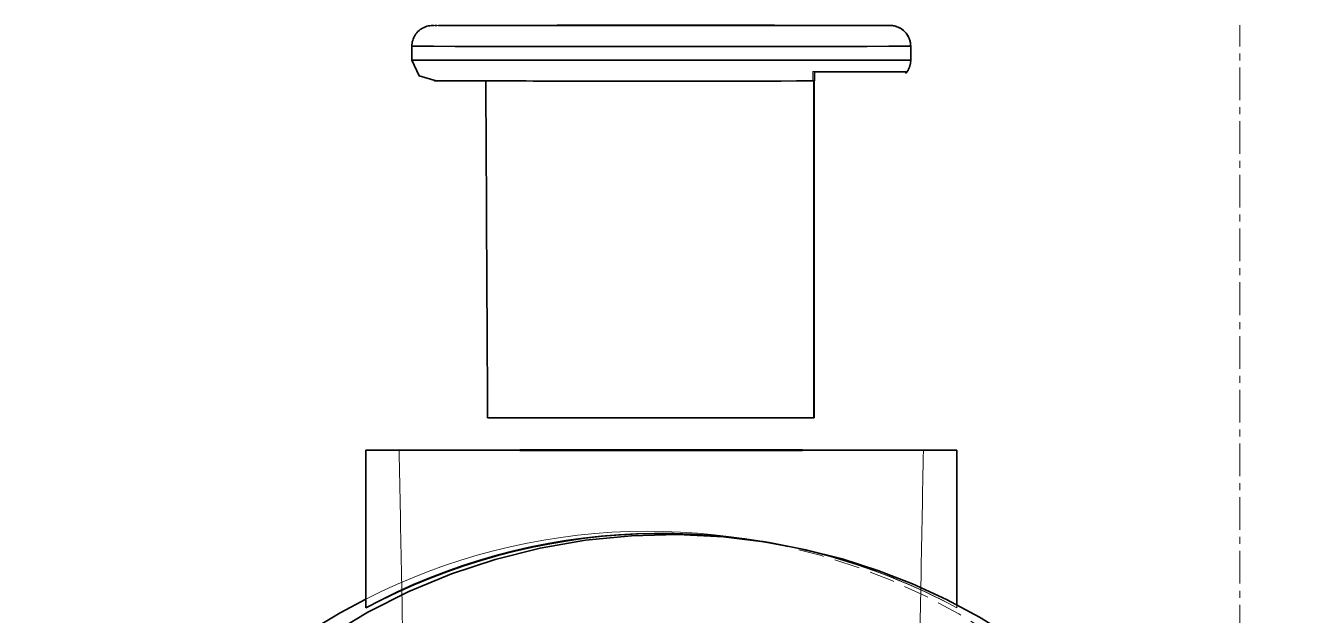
# Model space of a CAD drawing. Header units: millimetres. Extents: x 10 to 410, y 10 to 287.
# Drawn here: x 306.02 to 333.13, y 142.36 to 155 of the extents above; entities that cross this region are included whole.
import ezdxf

# ---------------------------------------------------------------- set-up
doc = ezdxf.new("R2010")
doc.units = ezdxf.units.MM
doc.linetypes.add('CENTER', pattern=[1.15, 0.7, -0.15, 0.15, -0.15])
doc.linetypes.add('DASHED', pattern=[0.75, 0.5, -0.25])
for name, color, linetype, lineweight in [('CENTER', 4, 'CENTER', 13), ('HIDDEN', 8, 'DASHED', 18), ('VISIBLE', 7, 'CONTINUOUS', 35)]:
    doc.layers.add(name, color=color, linetype=linetype, lineweight=lineweight)

msp = doc.modelspace()

# ---------------------------------------------------------------- linework, layer by layer
at = {"layer": 'CENTER'}
msp.add_line((332, 66), (332, 155), dxfattribs=at)
at = {"layer": 'HIDDEN'}
for points in [[(314.762, 154.997), (314.763, 154.997), (314.764, 154.997), (314.765, 154.997), (314.766, 154.997), (314.767, 154.997), (314.768, 154.997), (314.769, 154.997), (314.77, 154.997), (314.771, 154.997), (314.772, 154.997), (314.773, 154.997), (314.774, 154.997), (314.775, 154.997), (314.776, 154.997), (314.777, 154.997), (314.778, 154.997), (314.779, 154.997), (314.78, 154.997), (314.781, 154.997), (314.782, 154.997), (314.783, 154.997), (314.784, 154.997), (314.785, 154.997)], [(314.821, 154.997), (314.823, 154.997), (314.824, 154.997), (314.826, 154.997), (314.827, 154.997), (314.829, 154.997), (314.83, 154.997), (314.832, 154.997), (314.833, 154.997), (314.834, 154.997), (314.836, 154.997), (314.837, 154.997), (314.839, 154.997), (314.84, 154.997), (314.842, 154.997), (314.843, 154.997), (314.845, 154.997), (314.846, 154.997), (314.847, 154.997), (314.849, 154.997), (314.85, 154.997), (314.852, 154.997), (314.853, 154.997), (314.855, 154.997)], [(324.956, 154.552), (324.492, 154.554), (324.028, 154.554), (323.564, 154.555), (323.101, 154.555), (322.637, 154.555), (322.173, 154.555), (321.709, 154.555), (321.245, 154.556), (320.781, 154.556), (320.317, 154.556), (319.853, 154.556), (319.389, 154.556), (318.925, 154.556), (318.461, 154.556), (317.997, 154.556), (317.533, 154.555), (317.069, 154.555), (316.605, 154.555), (316.141, 154.555), (315.678, 154.555), (315.214, 154.554), (314.75, 154.554), (314.286, 154.552)], [(324.956, 154.256), (324.492, 154.257), (324.028, 154.258), (323.564, 154.258), (323.101, 154.258), (322.637, 154.259), (322.173, 154.259), (321.709, 154.259), (321.245, 154.259), (320.781, 154.259), (320.317, 154.259), (319.853, 154.259), (319.389, 154.259), (318.925, 154.259), (318.461, 154.259), (317.997, 154.259), (317.533, 154.259), (317.069, 154.259), (316.605, 154.259), (316.141, 154.258), (315.678, 154.258), (315.214, 154.258), (314.75, 154.257), (314.286, 154.256)], [(322.865, 154.011), (322.951, 154.011), (323.038, 154.011), (323.124, 154.011), (323.211, 154.011), (323.297, 154.011), (323.384, 154.011), (323.47, 154.011), (323.557, 154.011), (323.644, 154.011), (323.73, 154.011), (323.817, 154.011), (323.903, 154.011), (323.99, 154.011), (324.076, 154.011), (324.163, 154.01), (324.25, 154.01), (324.336, 154.01), (324.423, 154.01), (324.509, 154.01), (324.596, 154.01), (324.682, 154.01), (324.769, 154.009), (324.855, 154.009)], [(322.865, 154.011), (322.865, 154.003), (322.865, 153.994), (322.865, 153.986), (322.865, 153.977), (322.865, 153.968), (322.865, 153.96), (322.865, 153.951), (322.865, 153.943), (322.865, 153.934), (322.865, 153.925), (322.865, 153.917), (322.865, 153.908), (322.865, 153.9), (322.865, 153.891), (322.865, 153.882), (322.865, 153.874), (322.865, 153.865), (322.866, 153.857), (322.866, 153.848), (322.866, 153.839), (322.866, 153.831), (322.866, 153.822), (322.867, 153.814)], [(322.865, 154.011), (322.866, 154.011), (322.868, 154.011), (322.869, 154.011), (322.87, 154.011), (322.872, 154.01), (322.873, 154.01), (322.875, 154.01), (322.876, 154.01), (322.878, 154.009), (322.879, 154.009), (322.881, 154.009), (322.882, 154.009), (322.884, 154.008), (322.885, 154.008), (322.887, 154.008), (322.888, 154.008), (322.89, 154.007), (322.891, 154.007), (322.892, 154.007), (322.894, 154.007), (322.895, 154.006), (322.897, 154.006), (322.898, 154.006)], [(324.855, 154.009), (324.855, 154.009), (324.855, 154.009), (324.855, 154.009), (324.855, 154.009), (324.855, 154.009), (324.855, 154.009), (324.855, 154.009), (324.855, 154.009), (324.855, 154.009), (324.855, 154.009), (324.855, 154.009), (324.855, 154.009), (324.855, 154.009), (324.855, 154.009), (324.855, 154.009), (324.855, 154.009), (324.855, 154.009), (324.855, 154.009), (324.855, 154.009), (324.855, 154.008), (324.855, 154.008), (324.855, 154.008), (324.855, 154.008)], [(324.855, 154.009), (324.856, 154.009), (324.856, 154.009), (324.856, 154.009), (324.856, 154.009), (324.856, 154.009), (324.857, 154.009), (324.857, 154.009), (324.857, 154.009), (324.857, 154.009), (324.857, 154.009), (324.857, 154.009), (324.858, 154.009), (324.858, 154.009), (324.858, 154.009), (324.858, 154.009), (324.858, 154.009), (324.858, 154.009), (324.859, 154.009), (324.859, 154.009), (324.859, 154.009), (324.859, 154.008), (324.859, 154.008), (324.86, 154.008)], [(322.867, 153.814), (322.511, 153.814), (322.156, 153.814), (321.801, 153.814), (321.446, 153.814), (321.091, 153.814), (320.735, 153.814), (320.38, 153.814), (320.025, 153.814), (319.67, 153.814), (319.315, 153.814), (318.96, 153.814), (318.604, 153.814), (318.249, 153.814), (317.894, 153.814), (317.539, 153.814), (317.184, 153.814), (316.828, 153.814), (316.473, 153.814), (316.118, 153.813), (315.763, 153.813), (315.408, 153.813), (315.053, 153.812), (314.762, 153.811)], [(322.874, 153.812), (322.569, 153.813), (322.265, 153.813), (321.96, 153.813), (321.655, 153.813), (321.351, 153.813), (321.046, 153.813), (320.741, 153.814), (320.437, 153.814), (320.132, 153.814), (319.827, 153.814), (319.523, 153.814), (319.218, 153.814), (318.913, 153.814), (318.609, 153.814), (318.304, 153.813), (317.999, 153.813), (317.695, 153.813), (317.39, 153.813), (317.085, 153.813), (316.781, 153.813), (316.476, 153.812), (316.171, 153.812), (315.867, 153.811)], [(315.867, 153.811), (316.172, 153.81), (316.477, 153.81), (316.783, 153.809), (317.088, 153.809), (317.393, 153.809), (317.699, 153.809), (318.004, 153.809), (318.309, 153.809), (318.615, 153.809), (318.92, 153.809), (319.225, 153.809), (319.53, 153.809), (319.836, 153.809), (320.141, 153.809), (320.446, 153.809), (320.752, 153.809), (321.057, 153.809), (321.362, 153.809), (321.668, 153.809), (321.973, 153.809), (322.278, 153.809), (322.584, 153.81), (322.889, 153.81)], [(315.867, 153.809), (315.867, 153.809), (315.867, 153.809), (315.867, 153.809), (315.867, 153.809), (315.867, 153.809), (315.867, 153.81), (315.867, 153.81), (315.867, 153.81), (315.867, 153.81), (315.867, 153.81), (315.867, 153.81), (315.867, 153.81), (315.867, 153.81), (315.867, 153.81), (315.867, 153.81), (315.867, 153.81), (315.867, 153.811), (315.867, 153.811), (315.867, 153.811), (315.867, 153.811), (315.867, 153.811), (315.867, 153.811), (315.867, 153.811)], [(322.874, 153.812), (322.874, 153.812), (322.873, 153.812), (322.873, 153.813), (322.873, 153.813), (322.872, 153.813), (322.872, 153.813), (322.872, 153.813), (322.871, 153.813), (322.871, 153.813), (322.871, 153.813), (322.87, 153.813), (322.87, 153.813), (322.87, 153.813), (322.869, 153.813), (322.869, 153.813), (322.869, 153.813), (322.868, 153.813), (322.868, 153.813), (322.868, 153.813), (322.867, 153.813), (322.867, 153.813), (322.867, 153.814), (322.867, 153.814)], [(322.874, 146.6), (322.874, 146.913), (322.874, 147.227), (322.874, 147.541), (322.874, 147.854), (322.874, 148.168), (322.874, 148.481), (322.874, 148.795), (322.874, 149.109), (322.874, 149.422), (322.874, 149.736), (322.874, 150.049), (322.874, 150.363), (322.874, 150.676), (322.874, 150.99), (322.874, 151.304), (322.874, 151.617), (322.874, 151.931), (322.874, 152.244), (322.874, 152.558), (322.874, 152.872), (322.874, 153.185), (322.874, 153.499), (322.874, 153.812)], [(322.889, 153.81), (322.889, 153.81), (322.889, 153.81), (322.889, 153.81), (322.889, 153.81), (322.889, 153.81), (322.889, 153.81), (322.889, 153.81), (322.889, 153.809), (322.889, 153.809), (322.889, 153.809), (322.889, 153.809), (322.889, 153.809), (322.889, 153.809), (322.889, 153.809), (322.889, 153.809), (322.889, 153.809), (322.889, 153.809), (322.889, 153.809), (322.889, 153.809), (322.889, 153.809), (322.889, 153.809), (322.889, 153.809), (322.889, 153.809)], [(322.896, 153.809), (322.896, 153.809), (322.896, 153.809), (322.895, 153.809), (322.895, 153.809), (322.895, 153.809), (322.894, 153.809), (322.894, 153.809), (322.894, 153.809), (322.894, 153.809), (322.893, 153.809), (322.893, 153.809), (322.893, 153.809), (322.892, 153.809), (322.892, 153.809), (322.892, 153.809), (322.891, 153.81), (322.891, 153.81), (322.891, 153.81), (322.89, 153.81), (322.89, 153.81), (322.89, 153.81), (322.889, 153.81), (322.889, 153.81)], [(322.874, 146.6), (322.571, 146.6), (322.268, 146.6), (321.965, 146.601), (321.662, 146.601), (321.359, 146.601), (321.056, 146.601), (320.753, 146.601), (320.45, 146.601), (320.148, 146.601), (319.845, 146.601), (319.542, 146.601), (319.239, 146.601), (318.936, 146.601), (318.633, 146.601), (318.33, 146.601), (318.027, 146.601), (317.724, 146.601), (317.421, 146.601), (317.118, 146.6), (316.815, 146.6), (316.512, 146.6), (316.209, 146.6), (315.906, 146.599)], [(322.889, 146.597), (322.888, 146.598), (322.887, 146.598), (322.887, 146.598), (322.886, 146.598), (322.886, 146.598), (322.885, 146.598), (322.884, 146.598), (322.884, 146.598), (322.883, 146.598), (322.882, 146.598), (322.882, 146.599), (322.881, 146.599), (322.881, 146.599), (322.88, 146.599), (322.879, 146.599), (322.879, 146.599), (322.878, 146.599), (322.877, 146.599), (322.877, 146.599), (322.876, 146.599), (322.875, 146.6), (322.875, 146.6), (322.874, 146.6)], [(314.088, 142.004), (314.085, 142.174), (314.082, 142.344), (314.078, 142.513), (314.075, 142.683), (314.072, 142.853), (314.069, 143.022), (314.065, 143.192), (314.062, 143.362), (314.059, 143.531), (314.056, 143.701), (314.053, 143.871), (314.049, 144.04), (314.046, 144.21), (314.043, 144.38), (314.04, 144.55), (314.036, 144.719), (314.033, 144.889), (314.03, 145.059), (314.027, 145.228), (314.023, 145.398), (314.02, 145.568), (314.017, 145.737), (314.014, 145.907)], [(325.154, 142.004), (325.157, 142.174), (325.16, 142.344), (325.164, 142.513), (325.167, 142.683), (325.17, 142.853), (325.173, 143.022), (325.177, 143.192), (325.18, 143.362), (325.183, 143.531), (325.186, 143.701), (325.189, 143.871), (325.193, 144.04), (325.196, 144.21), (325.199, 144.38), (325.202, 144.55), (325.206, 144.719), (325.209, 144.889), (325.212, 145.059), (325.215, 145.228), (325.219, 145.398), (325.222, 145.568), (325.225, 145.737), (325.228, 145.907)], [(321.486, 144), (321.124, 144.054), (320.76, 144.098), (320.395, 144.132), (320.029, 144.155), (319.663, 144.169), (319.297, 144.172), (318.931, 144.166), (318.565, 144.149), (318.199, 144.123), (317.835, 144.086), (317.471, 144.04), (317.109, 143.983), (316.749, 143.916), (316.39, 143.84), (316.034, 143.754), (315.681, 143.658), (315.33, 143.552), (314.982, 143.437), (314.638, 143.312), (314.297, 143.178), (313.96, 143.035), (313.626, 142.882), (313.298, 142.72)], [(321.733, 143.96), (321.358, 144.016), (320.982, 144.06), (320.605, 144.094), (320.227, 144.118), (319.848, 144.13), (319.469, 144.132), (319.09, 144.123), (318.712, 144.103), (318.335, 144.073), (317.958, 144.032), (317.583, 143.98), (317.209, 143.917), (316.838, 143.844), (316.468, 143.76), (316.101, 143.665), (315.738, 143.56), (315.377, 143.445), (315.019, 143.319), (314.666, 143.183), (314.316, 143.037), (313.971, 142.88), (313.631, 142.714), (313.298, 142.534)], [(332.682, 131.242), (332.633, 132.04), (332.537, 132.834), (332.394, 133.621), (332.203, 134.398), (331.967, 135.162), (331.685, 135.91), (331.358, 136.64), (330.989, 137.35), (330.577, 138.036), (330.125, 138.696), (329.635, 139.327), (329.107, 139.928), (328.545, 140.497), (327.949, 141.031), (327.322, 141.528), (326.667, 141.986), (325.985, 142.405), (325.28, 142.782), (324.553, 143.116), (323.808, 143.406), (323.046, 143.65), (322.271, 143.849), (321.486, 144)], [(321.486, 144), (321.497, 143.999), (321.507, 143.997), (321.518, 143.995), (321.529, 143.993), (321.54, 143.992), (321.55, 143.99), (321.561, 143.988), (321.572, 143.986), (321.583, 143.985), (321.593, 143.983), (321.604, 143.981), (321.615, 143.979), (321.625, 143.978), (321.636, 143.976), (321.647, 143.974), (321.658, 143.973), (321.668, 143.971), (321.679, 143.969), (321.69, 143.967), (321.701, 143.966), (321.711, 143.964), (321.722, 143.962), (321.733, 143.96)], [(325.944, 142.534), (325.772, 142.624), (325.599, 142.711), (325.424, 142.797), (325.249, 142.88), (325.072, 142.96), (324.894, 143.038), (324.715, 143.114), (324.535, 143.187), (324.354, 143.257), (324.172, 143.325), (323.989, 143.39), (323.805, 143.452), (323.62, 143.512), (323.435, 143.569), (323.248, 143.623), (323.061, 143.675), (322.873, 143.724), (322.685, 143.77), (322.495, 143.814), (322.306, 143.855), (322.115, 143.893), (321.924, 143.928), (321.733, 143.96)], [(321.781, 143.952), (321.971, 143.92), (322.16, 143.885), (322.348, 143.848), (322.536, 143.808), (322.723, 143.764), (322.91, 143.719), (323.096, 143.67), (323.281, 143.619), (323.465, 143.565), (323.649, 143.509), (323.832, 143.45), (324.014, 143.388), (324.195, 143.323), (324.375, 143.256), (324.554, 143.187), (324.732, 143.114), (324.909, 143.04), (325.084, 142.962), (325.259, 142.882), (325.433, 142.799), (325.605, 142.714), (325.775, 142.626), (325.944, 142.534)], [(325.944, 142.534), (325.944, 142.537), (325.944, 142.54), (325.944, 142.543), (325.944, 142.546), (325.944, 142.548), (325.944, 142.551), (325.944, 142.554), (325.944, 142.557), (325.944, 142.559), (325.944, 142.562), (325.944, 142.565), (325.944, 142.568), (325.944, 142.57), (325.944, 142.573), (325.944, 142.576), (325.944, 142.579), (325.944, 142.582), (325.944, 142.584), (325.944, 142.587), (325.944, 142.59), (325.944, 142.593), (325.944, 142.595), (325.944, 142.598)], [(325.944, 142.534), (325.944, 142.534), (325.944, 142.534), (325.944, 142.534), (325.944, 142.534), (325.944, 142.534), (325.944, 142.534), (325.944, 142.534), (325.944, 142.534), (325.944, 142.534), (325.944, 142.534), (325.944, 142.534), (325.944, 142.534), (325.944, 142.534), (325.944, 142.534), (325.944, 142.534), (325.944, 142.534), (325.944, 142.534), (325.944, 142.534), (325.944, 142.534), (325.944, 142.534), (325.944, 142.534), (325.944, 142.534), (325.944, 142.534)]]:
    msp.add_lwpolyline(points, dxfattribs=at)
at = {"layer": 'VISIBLE'}
for points in [[(314.286, 154.552), (314.287, 154.584), (314.29, 154.615), (314.296, 154.647), (314.304, 154.677), (314.314, 154.707), (314.326, 154.737), (314.34, 154.765), (314.356, 154.792), (314.374, 154.819), (314.394, 154.843), (314.416, 154.866), (314.439, 154.888), (314.464, 154.908), (314.49, 154.926), (314.517, 154.942), (314.546, 154.957), (314.575, 154.969), (314.605, 154.979), (314.636, 154.987), (314.667, 154.992), (314.699, 154.996), (314.73, 154.997), (314.762, 154.997)], [(314.785, 154.997), (314.787, 154.997), (314.788, 154.997), (314.79, 154.997), (314.792, 154.997), (314.793, 154.997), (314.795, 154.997), (314.796, 154.997), (314.798, 154.997), (314.799, 154.997), (314.801, 154.997), (314.803, 154.997), (314.804, 154.997), (314.806, 154.997), (314.807, 154.997), (314.809, 154.997), (314.81, 154.997), (314.812, 154.997), (314.814, 154.997), (314.815, 154.997), (314.817, 154.997), (314.818, 154.997), (314.82, 154.997), (314.821, 154.997)], [(314.855, 154.997), (315.278, 154.998), (315.701, 154.999), (316.124, 154.999), (316.547, 154.999), (316.97, 154.999), (317.393, 155), (317.816, 155), (318.239, 155), (318.662, 155), (319.085, 155), (319.508, 155), (319.93, 155), (320.353, 155), (320.776, 155), (321.199, 155), (321.622, 155), (322.045, 155), (322.468, 154.999), (322.891, 154.999), (323.314, 154.999), (323.737, 154.999), (324.16, 154.998), (324.583, 154.991)], [(324.512, 154.997), (323.645, 154.999), (322.778, 154.999), (321.911, 155), (321.045, 155), (320.178, 155), (319.311, 155), (318.444, 155), (317.578, 155), (316.711, 154.999), (315.844, 154.999), (314.977, 154.998), (315.381, 154.995), (316.146, 154.994), (317.035, 154.994), (318.177, 154.994), (318.827, 154.994), (319.544, 154.994), (320.35, 154.994), (321.296, 154.994), (322.604, 154.994), (323.426, 154.995), (323.976, 154.995), (324.512, 154.997)], [(324.956, 154.552), (324.955, 154.582), (324.952, 154.613), (324.947, 154.643), (324.94, 154.672), (324.931, 154.701), (324.919, 154.729), (324.906, 154.757), (324.892, 154.783), (324.875, 154.809), (324.857, 154.833), (324.837, 154.856), (324.815, 154.877), (324.792, 154.897), (324.768, 154.915), (324.743, 154.932), (324.716, 154.947), (324.689, 154.96), (324.661, 154.971), (324.632, 154.98), (324.602, 154.987), (324.572, 154.993), (324.542, 154.996), (324.512, 154.997)], [(324.956, 154.552), (324.955, 154.579), (324.953, 154.607), (324.949, 154.633), (324.943, 154.66), (324.936, 154.686), (324.927, 154.712), (324.916, 154.737), (324.904, 154.762), (324.89, 154.785), (324.875, 154.808), (324.859, 154.83), (324.841, 154.851), (324.822, 154.87), (324.802, 154.889), (324.781, 154.906), (324.759, 154.922), (324.736, 154.936), (324.712, 154.949), (324.687, 154.961), (324.662, 154.971), (324.636, 154.979), (324.61, 154.986), (324.583, 154.991)], [(314.286, 154.552), (314.75, 154.551), (315.214, 154.55), (315.678, 154.55), (316.141, 154.549), (316.605, 154.549), (317.069, 154.549), (317.533, 154.549), (317.997, 154.549), (318.461, 154.549), (318.925, 154.549), (319.389, 154.549), (319.853, 154.549), (320.317, 154.549), (320.781, 154.549), (321.245, 154.549), (321.709, 154.549), (322.173, 154.549), (322.637, 154.549), (323.101, 154.549), (323.565, 154.55), (324.028, 154.55), (324.492, 154.551), (324.956, 154.552)], [(314.286, 154.256), (314.286, 154.269), (314.286, 154.282), (314.286, 154.294), (314.286, 154.307), (314.286, 154.32), (314.286, 154.333), (314.286, 154.346), (314.286, 154.359), (314.286, 154.372), (314.286, 154.385), (314.286, 154.397), (314.286, 154.41), (314.286, 154.423), (314.286, 154.436), (314.286, 154.449), (314.286, 154.462), (314.286, 154.475), (314.286, 154.488), (314.286, 154.501), (314.286, 154.513), (314.286, 154.526), (314.286, 154.539), (314.286, 154.552)], [(324.956, 154.552), (324.956, 154.552), (324.956, 154.552), (324.956, 154.552), (324.956, 154.552), (324.956, 154.552), (324.956, 154.552), (324.956, 154.552), (324.956, 154.552), (324.956, 154.552), (324.956, 154.552), (324.956, 154.552), (324.956, 154.552), (324.956, 154.552), (324.956, 154.552), (324.956, 154.552), (324.956, 154.552), (324.956, 154.552), (324.956, 154.552), (324.956, 154.552), (324.956, 154.552), (324.956, 154.552), (324.956, 154.552), (324.956, 154.552)], [(324.956, 154.256), (324.956, 154.269), (324.956, 154.282), (324.956, 154.294), (324.956, 154.307), (324.956, 154.32), (324.956, 154.333), (324.956, 154.346), (324.956, 154.359), (324.956, 154.372), (324.956, 154.385), (324.956, 154.397), (324.956, 154.41), (324.956, 154.423), (324.956, 154.436), (324.956, 154.449), (324.956, 154.462), (324.956, 154.475), (324.956, 154.488), (324.956, 154.501), (324.956, 154.513), (324.956, 154.526), (324.956, 154.539), (324.956, 154.552)], [(314.286, 154.256), (314.75, 154.254), (315.214, 154.254), (315.678, 154.253), (316.141, 154.253), (316.605, 154.253), (317.069, 154.253), (317.533, 154.252), (317.997, 154.252), (318.461, 154.252), (318.925, 154.252), (319.389, 154.252), (319.853, 154.252), (320.317, 154.252), (320.781, 154.252), (321.245, 154.252), (321.709, 154.252), (322.173, 154.253), (322.637, 154.253), (323.101, 154.253), (323.565, 154.253), (324.028, 154.254), (324.492, 154.254), (324.956, 154.256)], [(314.286, 154.256), (314.443, 153.917), (314.803, 153.811), (315.188, 153.81), (315.574, 153.809), (315.959, 153.809), (316.344, 153.809), (316.73, 153.809), (317.115, 153.808), (317.501, 153.808), (317.886, 153.808), (318.271, 153.808), (318.657, 153.808), (319.042, 153.808), (319.428, 153.808), (319.813, 153.808), (320.199, 153.808), (320.584, 153.808), (320.969, 153.808), (321.355, 153.808), (321.74, 153.808), (322.126, 153.808), (322.511, 153.809), (322.896, 153.809)], [(324.956, 154.256), (324.956, 154.243), (324.956, 154.229), (324.955, 154.216), (324.953, 154.203), (324.951, 154.19), (324.949, 154.177), (324.947, 154.164), (324.944, 154.152), (324.941, 154.139), (324.937, 154.126), (324.933, 154.114), (324.929, 154.101), (324.924, 154.089), (324.919, 154.077), (324.913, 154.065), (324.908, 154.053), (324.901, 154.042), (324.895, 154.03), (324.888, 154.019), (324.881, 154.008), (324.873, 153.997), (324.866, 153.987), (324.858, 153.976)], [(324.956, 154.256), (324.956, 154.256), (324.956, 154.256), (324.956, 154.256), (324.956, 154.256), (324.956, 154.256), (324.956, 154.256), (324.956, 154.256), (324.956, 154.256), (324.956, 154.256), (324.956, 154.256), (324.956, 154.256), (324.956, 154.256), (324.956, 154.256), (324.956, 154.256), (324.956, 154.256), (324.956, 154.256), (324.956, 154.256), (324.956, 154.256), (324.956, 154.256), (324.956, 154.256), (324.956, 154.256), (324.956, 154.256), (324.956, 154.256)], [(322.898, 154.006), (322.898, 153.997), (322.898, 153.989), (322.898, 153.98), (322.898, 153.972), (322.898, 153.963), (322.898, 153.955), (322.898, 153.946), (322.898, 153.937), (322.898, 153.929), (322.898, 153.92), (322.898, 153.912), (322.898, 153.903), (322.898, 153.894), (322.898, 153.886), (322.898, 153.877), (322.898, 153.869), (322.898, 153.86), (322.897, 153.852), (322.897, 153.843), (322.897, 153.834), (322.897, 153.826), (322.897, 153.817), (322.896, 153.809)], [(324.86, 154.008), (324.774, 154.008), (324.689, 154.008), (324.604, 154.008), (324.518, 154.007), (324.433, 154.007), (324.348, 154.007), (324.263, 154.007), (324.177, 154.007), (324.092, 154.007), (324.007, 154.007), (323.922, 154.007), (323.836, 154.007), (323.751, 154.007), (323.666, 154.006), (323.581, 154.006), (323.495, 154.006), (323.41, 154.006), (323.325, 154.006), (323.239, 154.006), (323.154, 154.006), (323.069, 154.006), (322.984, 154.006), (322.898, 154.006)], [(324.855, 154.008), (324.855, 154.007), (324.856, 154.006), (324.856, 154.004), (324.856, 154.003), (324.856, 154.001), (324.856, 154), (324.856, 153.999), (324.856, 153.997), (324.856, 153.996), (324.856, 153.994), (324.856, 153.993), (324.856, 153.992), (324.856, 153.99), (324.856, 153.989), (324.856, 153.987), (324.856, 153.986), (324.856, 153.985), (324.857, 153.983), (324.857, 153.982), (324.857, 153.98), (324.857, 153.979), (324.857, 153.978), (324.857, 153.976)], [(324.86, 154.008), (324.859, 154.007), (324.859, 154.006), (324.859, 154.004), (324.859, 154.003), (324.859, 154.001), (324.859, 154), (324.859, 153.999), (324.859, 153.997), (324.859, 153.996), (324.859, 153.994), (324.859, 153.993), (324.859, 153.992), (324.859, 153.99), (324.859, 153.989), (324.859, 153.987), (324.859, 153.986), (324.859, 153.985), (324.858, 153.983), (324.858, 153.982), (324.858, 153.98), (324.858, 153.979), (324.858, 153.978), (324.858, 153.976)], [(314.762, 153.811), (315.116, 153.81), (315.469, 153.809), (315.823, 153.809), (316.177, 153.809), (316.53, 153.809), (316.884, 153.808), (317.238, 153.808), (317.591, 153.808), (317.945, 153.808), (318.299, 153.808), (318.652, 153.808), (319.006, 153.808), (319.36, 153.808), (319.713, 153.808), (320.067, 153.808), (320.421, 153.808), (320.774, 153.808), (321.128, 153.808), (321.482, 153.808), (321.835, 153.808), (322.189, 153.808), (322.543, 153.809), (322.896, 153.809)], [(315.906, 146.599), (315.904, 146.912), (315.903, 147.226), (315.901, 147.539), (315.899, 147.853), (315.897, 148.166), (315.896, 148.48), (315.894, 148.793), (315.892, 149.107), (315.891, 149.42), (315.889, 149.734), (315.887, 150.047), (315.885, 150.361), (315.884, 150.674), (315.882, 150.988), (315.88, 151.301), (315.879, 151.615), (315.877, 151.928), (315.875, 152.242), (315.873, 152.555), (315.872, 152.869), (315.87, 153.182), (315.868, 153.496), (315.867, 153.809)], [(322.889, 153.809), (322.889, 153.495), (322.889, 153.182), (322.889, 152.868), (322.889, 152.555), (322.889, 152.241), (322.889, 151.928), (322.889, 151.614), (322.889, 151.3), (322.889, 150.987), (322.889, 150.673), (322.889, 150.36), (322.889, 150.046), (322.889, 149.733), (322.889, 149.419), (322.889, 149.106), (322.889, 148.792), (322.889, 148.479), (322.889, 148.165), (322.889, 147.852), (322.889, 147.538), (322.889, 147.224), (322.889, 146.911), (322.889, 146.597)], [(322.896, 153.809), (322.896, 153.809), (322.896, 153.809), (322.896, 153.809), (322.896, 153.809), (322.896, 153.809), (322.896, 153.809), (322.896, 153.809), (322.896, 153.809), (322.896, 153.809), (322.896, 153.809), (322.896, 153.809), (322.896, 153.809), (322.896, 153.809), (322.896, 153.809), (322.896, 153.809), (322.896, 153.809), (322.896, 153.809), (322.896, 153.809), (322.896, 153.809), (322.896, 153.809), (322.896, 153.809), (322.896, 153.809), (322.896, 153.809)], [(324.858, 153.976), (324.858, 153.976), (324.858, 153.976), (324.858, 153.976), (324.858, 153.976), (324.858, 153.976), (324.858, 153.976), (324.858, 153.976), (324.858, 153.976), (324.858, 153.976), (324.858, 153.976), (324.858, 153.976), (324.858, 153.976), (324.857, 153.976), (324.857, 153.976), (324.857, 153.976), (324.857, 153.976), (324.857, 153.976), (324.857, 153.976), (324.857, 153.976), (324.857, 153.976), (324.857, 153.976), (324.857, 153.976), (324.857, 153.976)], [(315.906, 146.599), (316.21, 146.598), (316.513, 146.597), (316.817, 146.597), (317.12, 146.597), (317.424, 146.597), (317.728, 146.596), (318.031, 146.596), (318.335, 146.596), (318.638, 146.596), (318.942, 146.596), (319.246, 146.596), (319.549, 146.596), (319.853, 146.596), (320.156, 146.596), (320.46, 146.596), (320.764, 146.596), (321.067, 146.596), (321.371, 146.596), (321.674, 146.597), (321.978, 146.597), (322.282, 146.597), (322.585, 146.597), (322.889, 146.597)], [(325.944, 145.907), (325.394, 145.909), (324.845, 145.909), (324.295, 145.91), (323.745, 145.91), (323.195, 145.91), (322.645, 145.911), (322.095, 145.911), (321.545, 145.911), (320.996, 145.911), (320.446, 145.911), (319.896, 145.911), (319.346, 145.911), (318.796, 145.911), (318.246, 145.911), (317.697, 145.911), (317.147, 145.911), (316.597, 145.911), (316.047, 145.91), (315.497, 145.91), (314.947, 145.91), (314.397, 145.909), (313.848, 145.909), (313.298, 145.907)], [(313.298, 145.907), (313.848, 145.905), (314.397, 145.905), (314.947, 145.904), (315.497, 145.904), (316.047, 145.904), (316.597, 145.903), (317.147, 145.903), (317.697, 145.903), (318.246, 145.903), (318.796, 145.903), (319.346, 145.903), (319.896, 145.903), (320.446, 145.903), (320.996, 145.903), (321.546, 145.903), (322.095, 145.903), (322.645, 145.903), (323.195, 145.904), (323.745, 145.904), (324.295, 145.904), (324.845, 145.905), (325.395, 145.905), (325.944, 145.907)], [(313.298, 142.534), (313.298, 142.681), (313.298, 142.828), (313.298, 142.974), (313.298, 143.121), (313.298, 143.268), (313.298, 143.414), (313.298, 143.561), (313.298, 143.708), (313.298, 143.854), (313.298, 144.001), (313.298, 144.147), (313.298, 144.294), (313.298, 144.441), (313.298, 144.587), (313.298, 144.734), (313.298, 144.881), (313.298, 145.027), (313.298, 145.174), (313.298, 145.32), (313.298, 145.467), (313.298, 145.614), (313.298, 145.76), (313.298, 145.907)], [(325.228, 145.907), (324.741, 145.908), (324.253, 145.909), (323.765, 145.909), (323.278, 145.91), (322.79, 145.91), (322.303, 145.91), (321.815, 145.91), (321.328, 145.911), (320.84, 145.911), (320.352, 145.911), (319.865, 145.911), (319.377, 145.911), (318.89, 145.911), (318.402, 145.911), (317.914, 145.911), (317.427, 145.91), (316.939, 145.91), (316.452, 145.91), (315.964, 145.91), (315.477, 145.909), (314.989, 145.909), (314.501, 145.908), (314.014, 145.907)], [(314.014, 145.907), (314.501, 145.905), (314.989, 145.905), (315.477, 145.904), (315.964, 145.904), (316.452, 145.904), (316.939, 145.904), (317.427, 145.904), (317.914, 145.903), (318.402, 145.903), (318.89, 145.903), (319.377, 145.903), (319.865, 145.903), (320.352, 145.903), (320.84, 145.903), (321.328, 145.903), (321.815, 145.904), (322.303, 145.904), (322.79, 145.904), (323.278, 145.904), (323.766, 145.904), (324.253, 145.905), (324.741, 145.905), (325.228, 145.907)], [(325.228, 145.907), (325.228, 145.907), (325.228, 145.907), (325.228, 145.907), (325.228, 145.907), (325.228, 145.907), (325.228, 145.907), (325.228, 145.907), (325.228, 145.907), (325.228, 145.907), (325.228, 145.907), (325.228, 145.907), (325.228, 145.907), (325.228, 145.907), (325.228, 145.907), (325.228, 145.907), (325.228, 145.907), (325.228, 145.907), (325.228, 145.907), (325.228, 145.907), (325.228, 145.907), (325.228, 145.907), (325.228, 145.907), (325.228, 145.907)], [(325.944, 145.907), (325.944, 145.907), (325.944, 145.907), (325.944, 145.907), (325.944, 145.907), (325.944, 145.907), (325.944, 145.907), (325.944, 145.907), (325.944, 145.907), (325.944, 145.907), (325.944, 145.907), (325.944, 145.907), (325.944, 145.907), (325.944, 145.907), (325.944, 145.907), (325.944, 145.907), (325.944, 145.907), (325.944, 145.907), (325.944, 145.907), (325.944, 145.907), (325.944, 145.907), (325.944, 145.907), (325.944, 145.907), (325.944, 145.907)], [(325.944, 142.598), (325.944, 142.742), (325.944, 142.886), (325.944, 143.03), (325.944, 143.174), (325.944, 143.318), (325.944, 143.461), (325.944, 143.605), (325.944, 143.749), (325.944, 143.893), (325.944, 144.037), (325.944, 144.181), (325.944, 144.325), (325.944, 144.468), (325.944, 144.612), (325.944, 144.756), (325.944, 144.9), (325.944, 145.044), (325.944, 145.188), (325.944, 145.332), (325.944, 145.475), (325.944, 145.619), (325.944, 145.763), (325.944, 145.907)], [(321.931, 143.928), (320.952, 144.05), (319.967, 144.099), (318.981, 144.075), (318, 143.979), (317.028, 143.81), (316.071, 143.57), (315.135, 143.26), (314.224, 142.881), (313.344, 142.437), (312.499, 141.928), (311.694, 141.358), (310.933, 140.731), (310.221, 140.049), (309.561, 139.316), (308.957, 138.536), (308.412, 137.714), (307.929, 136.854), (307.512, 135.96), (307.161, 135.039), (306.88, 134.093), (306.669, 133.13), (306.53, 132.153), (306.463, 131.169)], [(313.298, 142.534), (313.638, 142.706), (313.981, 142.87), (314.328, 143.025), (314.68, 143.171), (315.036, 143.306), (315.395, 143.432), (315.758, 143.547), (316.123, 143.652), (316.492, 143.747), (316.863, 143.832), (317.237, 143.905), (317.612, 143.969), (317.989, 144.021), (318.367, 144.063), (318.746, 144.094), (319.127, 144.114), (319.507, 144.124), (319.888, 144.122), (320.268, 144.11), (320.648, 144.087), (321.027, 144.053), (321.405, 144.008), (321.781, 143.952)], [(321.781, 143.952), (321.788, 143.951), (321.795, 143.95), (321.801, 143.949), (321.808, 143.948), (321.814, 143.947), (321.821, 143.946), (321.827, 143.945), (321.834, 143.944), (321.84, 143.943), (321.847, 143.942), (321.853, 143.941), (321.86, 143.94), (321.866, 143.939), (321.873, 143.938), (321.879, 143.937), (321.886, 143.936), (321.892, 143.934), (321.899, 143.933), (321.905, 143.932), (321.912, 143.931), (321.918, 143.93), (321.925, 143.929), (321.931, 143.928)], [(333.127, 131.169), (333.079, 131.968), (332.982, 132.762), (332.839, 133.549), (332.648, 134.325), (332.412, 135.089), (332.13, 135.838), (331.803, 136.568), (331.434, 137.277), (331.022, 137.963), (330.57, 138.623), (330.08, 139.255), (329.552, 139.856), (328.99, 140.425), (328.394, 140.958), (327.767, 141.456), (327.112, 141.914), (326.43, 142.333), (325.725, 142.71), (324.998, 143.044), (324.253, 143.333), (323.491, 143.578), (322.716, 143.776), (321.931, 143.928)], [(313.298, 142.72), (312.752, 142.426), (312.22, 142.107), (311.704, 141.764), (311.204, 141.396), (310.722, 141.006), (310.259, 140.594), (309.815, 140.161), (309.392, 139.708), (308.99, 139.236), (308.611, 138.745), (308.255, 138.238), (307.923, 137.714), (307.616, 137.176), (307.334, 136.623), (307.078, 136.059), (306.848, 135.483), (306.645, 134.897), (306.47, 134.302), (306.323, 133.699), (306.204, 133.091), (306.113, 132.478), (306.051, 131.861), (306.018, 131.242)]]:
    msp.add_lwpolyline(points, dxfattribs=at)

doc.saveas('drawing.dxf')
